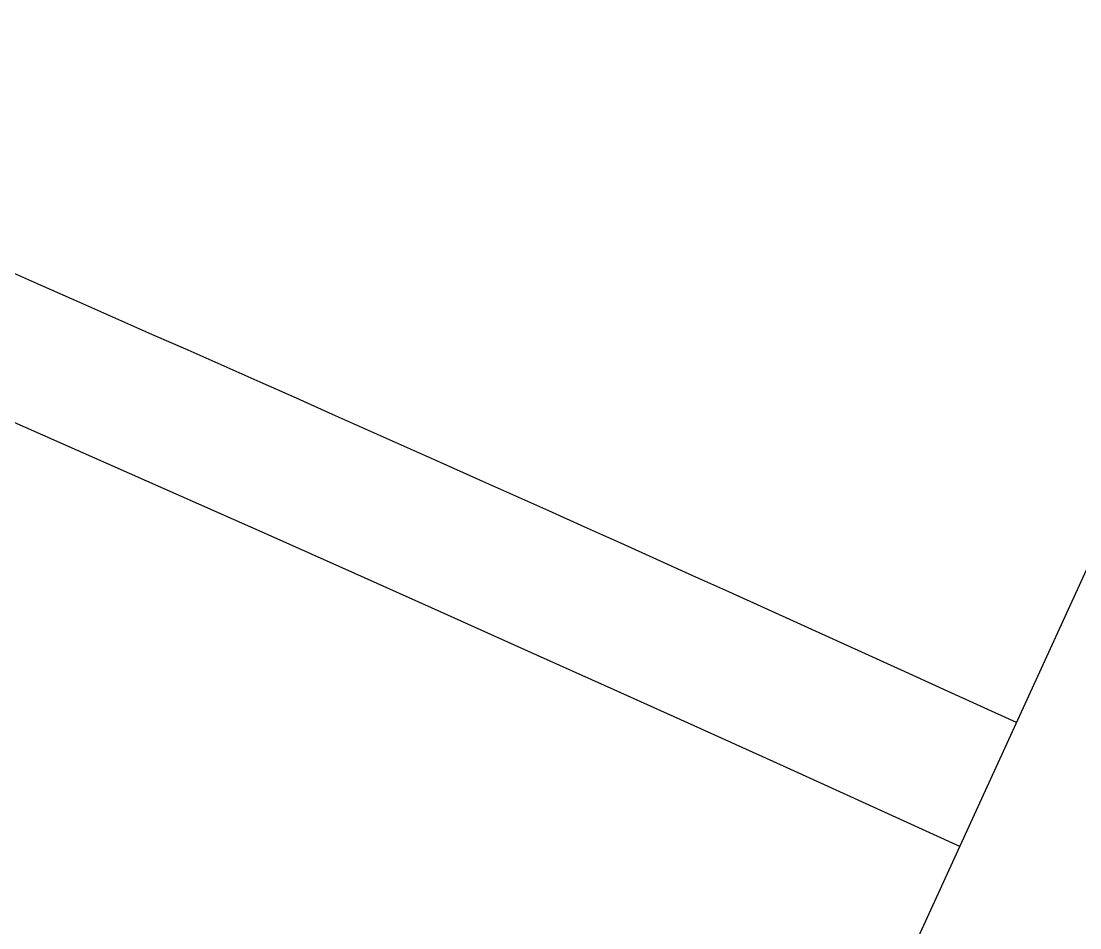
# Model space of a CAD drawing. Extents: x -15 to 8521, y -5327 to 1905.
# Drawn here: x 5125.9 to 5242.3, y 838.6 to 938.3 of the extents above; entities that cross this region are included whole.
import ezdxf

# ---------------------------------------------------------------- set-up
doc = ezdxf.new("R2010")
doc.units = 0
doc.layers.add('AR-ESQ', color=2, linetype='Continuous')
doc.layers.add('AR-PAR-ALV', color=5, linetype='Continuous')

msp = doc.modelspace()

# ---------------------------------------------------------------- linework, layer by layer
at = {"layer": 'AR-ESQ'}
for centre, radius, start, end in [((1510.03, -7309.6), 8965, 65.4903797, 82.5178433), ((1475.201, -7388.993), 9066.687, 65.4980883, 69.0097008)]:
    msp.add_arc(centre, radius, start, end, dxfattribs=at)
at = {"layer": 'AR-PAR-ALV'}
msp.add_lwpolyline([(5270.651, 267.154), (5333.685, 394.341), (5320.245, 401.002), (5293.314, 346.664), (5079.415, 448.616), (5164.77, 635), (5384.345, 530.342), (5355.769, 472.682), (5369.209, 466.021), (5431.354, 591.414), (5417.914, 598.075), (5391.007, 543.783), (5171.016, 648.639), (5256.4, 835.087, -0.0069716), (5482.038, 727.463), (5453.439, 669.755), (5466.879, 663.094), (5524.342, 779.042), (5510.902, 785.702), (5488.699, 740.903, 0.0069728), (5262.646, 848.725), (5283.467, 894.192), (5256.191, 906.683), (4952.742, 244.058)], format="xyb", dxfattribs=at)
for radius, start in [(9215, 47.9559554), (9200, 48.049596)]:
    msp.add_arc((1510.03, -7309.6), radius, start, 90, dxfattribs=at)

doc.saveas('drawing.dxf')
